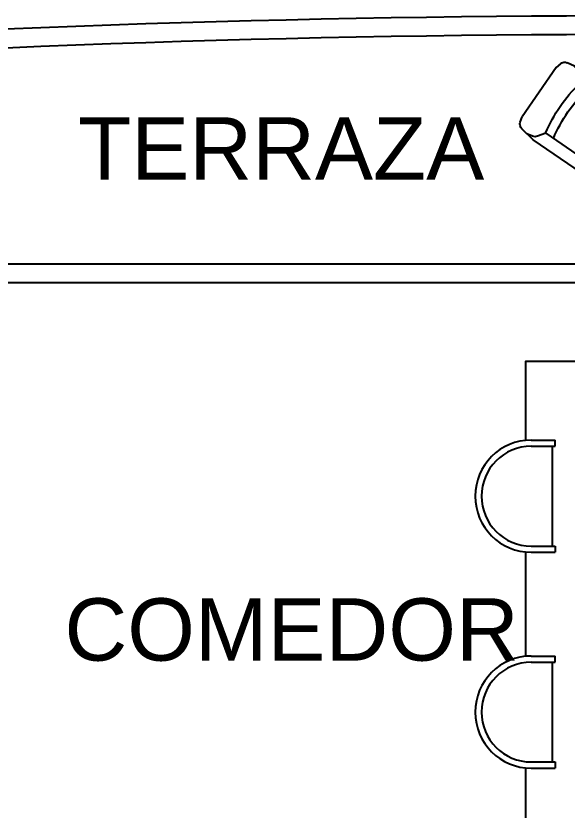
# Model space of a CAD drawing. Header units: millimetres. Extents: x -4 to 161, y -89 to 328.
# Drawn here: x 146.17 to 150.6, y 281.01 to 287.39 of the extents above; entities that cross this region are included whole.
import ezdxf

# ---------------------------------------------------------------- set-up
doc = ezdxf.new("R2010")
doc.units = ezdxf.units.MM
doc.layers.add('EQUIP-MOBILIARIO', color=253, linetype='Continuous')
doc.styles.get("Standard").update_dxf_attribs({"font": 'arial.ttf'})

# ---------------------------------------------------------------- blocks, each defined once
blk = doc.blocks.new('mobiliariop115')
at = {"color": 0, "linetype": 'ByBlock'}
for p, q in [((0.1778, 0.3429), (0.0516, 0.3219)), ((0.1572, 0.3216), (0.1085, 0.3314)), ((0.6461, 0.3429), (0.1778, 0.3429)), ((0.0107, 0.2841), (0, 0.2413)), ((0.2286, 0.2413), (0.1895, 0.3)), ((0.6954, 0.3044), (0.7112, 0.2413)), ((0, -0.2413), (0, 0.2413)), ((0.2286, 0.2413), (0.5842, 0.2413)), ((0.7112, -0.2413), (0.7112, 0.2413)), ((0.0107, -0.2841), (0, -0.2413)), ((0.2286, -0.2413), (0.1895, -0.3)), ((0.5842, -0.2413), (0.2286, -0.2413)), ((0.6954, -0.3044), (0.7112, -0.2413)), ((0.1778, -0.3429), (0.0516, -0.3219)), ((0.1572, -0.3216), (0.1085, -0.3314)), ((0.6461, -0.3429), (0.1778, -0.3429))]:
    blk.add_line(p, q, dxfattribs=at)
for centre, radius, start, end in [((0.06, 0.2718), 0.0508, 99.46232, 165.96376), ((0.1472, 0.2718), 0.0508, 33.69007, 78.69007), ((0.5461, 0.2921), 0.0635, 306.8699, 53.1301), ((0.6461, 0.2921), 0.0508, 14.03624, 90), ((1.3621, 0), 1.1589, 167.98199, 192.01801), ((1.4383, 0), 1.1589, 167.98199, 192.01801), ((0.5461, -0.2921), 0.0635, 306.8699, 53.1301), ((0.06, -0.2718), 0.0508, 194.03624, 260.53768), ((0.1472, -0.2718), 0.0508, 281.30993, 326.30993), ((0.6461, -0.2921), 0.0508, 270, 345.96376)]:
    blk.add_arc(centre, radius, start, end, dxfattribs=at)
blk = doc.blocks.new('silla sofa')
at = {"layer": 'EQUIP-MOBILIARIO'}
for p, q in [((3279.3245, 3683.301), (3279.5161, 3683.301)), ((3279.3245, 3683.251), (3279.5161, 3683.251)), ((3279.4911, 3683.251), (3279.4911, 3682.451)), ((3279.5161, 3683.251), (3279.5161, 3683.301)), ((3279.3245, 3682.451), (3279.5161, 3682.451)), ((3279.5161, 3682.451), (3279.5161, 3682.401)), ((3279.3245, 3682.401), (3279.5161, 3682.401))]:
    blk.add_line(p, q, dxfattribs=at)
for radius in [0.45, 0.4]:
    blk.add_arc((3279.3245, 3682.851), radius, 90, 270, dxfattribs=at)

msp = doc.modelspace()

# ---------------------------------------------------------------- linework, layer by layer
for p, q in [((145.2139, 285.397), (157.0728, 285.397)), ((145.0639, 285.247), (157.2228, 285.247))]:
    msp.add_line(p, q)
for radius, start, end in [(119.1706, 85.670517, 94.329483), (119.0206, 85.665051, 94.334949)]:
    msp.add_arc((151.156, 168.2155), radius, start, end)
at = {"layer": 'EQUIP-MOBILIARIO'}
for points in [[(150.2669, 283.9829), (150.2669, 284.6165), (151.6771, 284.6165)], [(150.2669, 282.2505), (150.2669, 283.0829)], [(150.7882, 280.5828), (150.2669, 280.5828), (150.2669, 281.3505)]]:
    msp.add_lwpolyline(points, dxfattribs=at)

# ---------------------------------------------------------------- block references
for p in [(-3129.0146, -3399.3181), (-3129.0146, -3401.0504)]:
    msp.add_blockref('silla sofa', p)
at = {"layer": 'EQUIP-MOBILIARIO', "extrusion": (2.33537e-28, 1.35859e-28, -1), "zscale": -1, "rotation": 214.5375155179517}
msp.add_blockref('mobiliariop115', (-150.3739, 286.7745), dxfattribs=at)

# ---------------------------------------------------------------- texts
at = {"char_height": 0.5, "attachment_point": 1}
for s, insert in [('TERRAZA', (146.673, 286.5723)), ('COMEDOR', (146.5631, 282.7134))]:
    msp.add_mtext_dynamic_manual_height_columns(s, width=1.809516, gutter_width=12.5, heights=[0], dxfattribs=dict(at, insert=insert))

doc.saveas('drawing.dxf')
